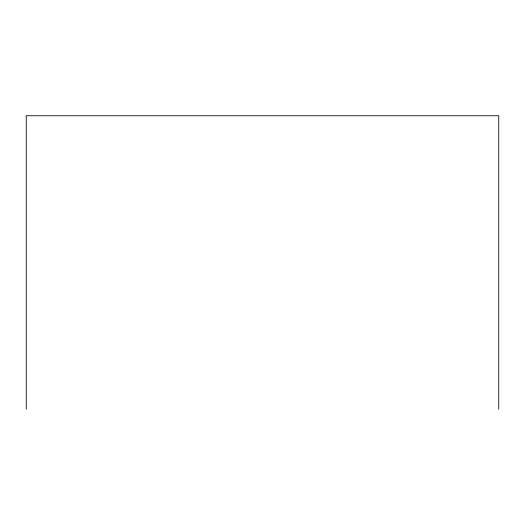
<?xml version="1.0" encoding="UTF-8"?>
<svg xmlns="http://www.w3.org/2000/svg" width="525" height="525" viewBox="0 0 525 525"><rect width="100%" height="100%" fill="white"/><g stroke="black" fill="none" stroke-linecap="round" stroke-linejoin="round"><path stroke-width="0.79" d="M498.75 409.251L498.75 115.749L26.25 115.749L26.25 409.251"/></g></svg>
